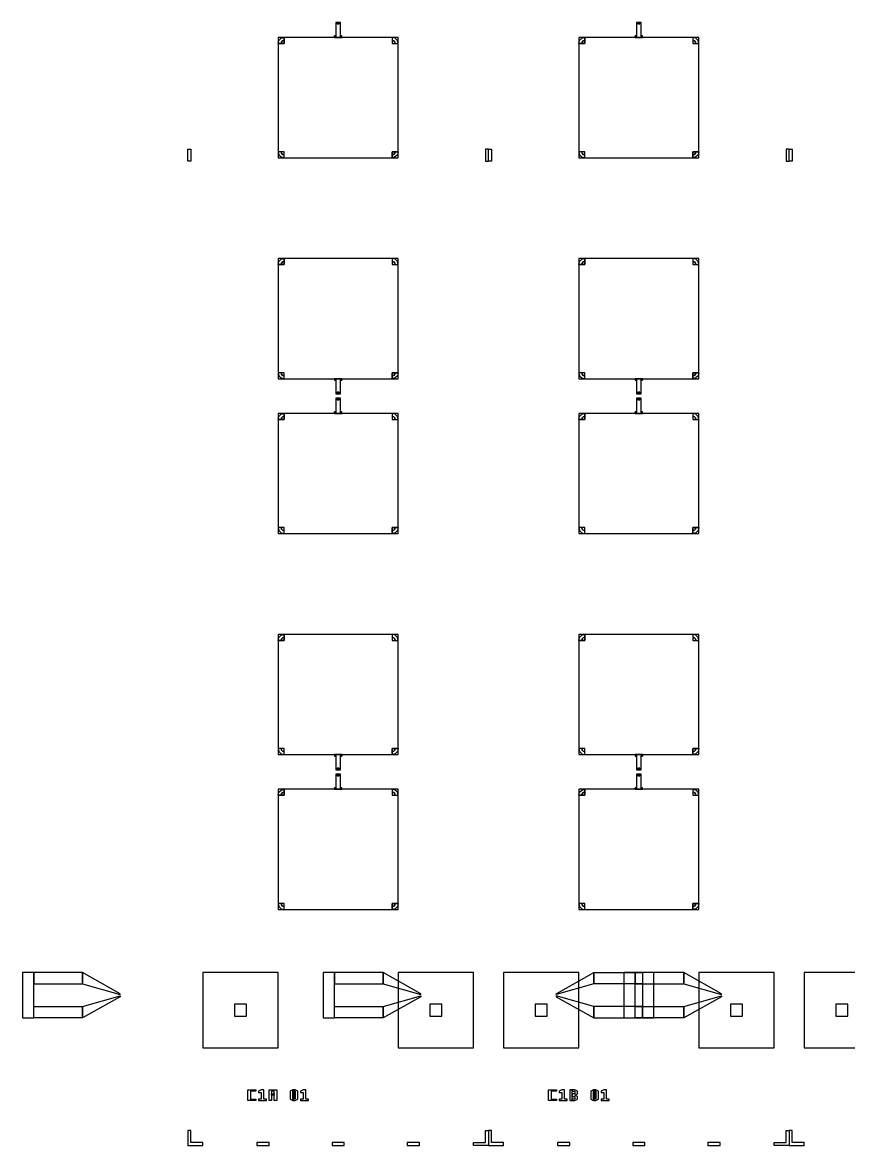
# Model space of a CAD drawing. Extents: x -19750 to 3750, y -13175 to 15275.
# Drawn here: x -19100 to -13605, y -13175 to -5705 of the extents above; entities that cross this region are included whole.
import ezdxf

# ---------------------------------------------------------------- set-up
doc = ezdxf.new("R2010")
doc.units = 0

# ---------------------------------------------------------------- blocks, each defined once
blk = doc.blocks.new('C1A')
for points in [[(785, 7270), (785, 7170), (815, 7170), (815, 7270), (785, 7270)], [(792.5, 7265), (792.5, 7260), (807.5, 7260), (807.5, 7265), (792.5, 7265)], [(797.5, 7270), (797.5, 7265), (802.5, 7265), (802.5, 7270), (797.5, 7270)], [(785, 7170), (785, 7180), (775, 7180), (775, 7170), (785, 7170)], [(785, 7180), (783.7, 7175), (780, 7171.3), (775, 7170), (775, 7175), (777.5, 7175.7), (779.3, 7177.5), (780, 7180), (785, 7180)], [(780, 7180), (779.3, 7177.5), (777.5, 7175.7), (775, 7175), (775, 7180), (775, 7180), (775, 7180), (775, 7180), (780, 7180)], [(825, 7170), (825, 7180), (815, 7180), (815, 7170), (825, 7170)], [(815, 7180), (816.3, 7175), (820, 7171.3), (825, 7170), (825, 7175), (822.5, 7175.7), (820.7, 7177.5), (820, 7180), (815, 7180)], [(820, 7180), (820.7, 7177.5), (822.5, 7175.7), (825, 7175), (825, 7180), (825, 7180), (825, 7180), (825, 7180), (820, 7180)], [(400, 7170), (400, 6370), (1200, 6370), (1200, 7170), (400, 7170)], [(400, 7170), (400, 7130), (440, 7130), (440, 7170), (400, 7170)], [(400, 7130), (405.4, 7150), (420, 7164.6), (440, 7170), (440, 7150), (430, 7147.3), (422.7, 7140), (420, 7130), (400, 7130)], [(420, 7130), (422.7, 7140), (430, 7147.3), (440, 7150), (440, 7130), (440, 7130), (440, 7130), (440, 7130), (420, 7130)], [(1160, 7170), (1160, 7130), (1200, 7130), (1200, 7170), (1160, 7170)], [(1200, 7130), (1194.6, 7150), (1180, 7164.6), (1160, 7170), (1160, 7150), (1170, 7147.3), (1177.3, 7140), (1180, 7130), (1200, 7130)], [(1180, 7130), (1177.3, 7140), (1170, 7147.3), (1160, 7150), (1160, 7130), (1160, 7130), (1160, 7130), (1160, 7130), (1180, 7130)], [(-200, 6347.5), (-200, 6427.5), (-180, 6427.5), (-180, 6347.5), (-200, 6347.5)], [(1800, 6347.5), (1800, 6427.5), (1780, 6427.5), (1780, 6347.5), (1800, 6347.5)], [(440, 6370), (440, 6410), (400, 6410), (400, 6370), (440, 6370)], [(400, 6410), (405.4, 6390), (420, 6375.4), (440, 6370), (440, 6390), (430, 6392.7), (422.7, 6400), (420, 6410), (400, 6410)], [(420, 6410), (422.7, 6400), (430, 6392.7), (440, 6390), (440, 6410), (440, 6410), (440, 6410), (440, 6410), (420, 6410)], [(1200, 6370), (1200, 6410), (1160, 6410), (1160, 6370), (1200, 6370)], [(1200, 6410), (1194.6, 6390), (1180, 6375.4), (1160, 6370), (1160, 6390), (1170, 6392.7), (1177.3, 6400), (1180, 6410), (1200, 6410)], [(1180, 6410), (1177.3, 6400), (1170, 6392.7), (1160, 6390), (1160, 6410), (1160, 6410), (1160, 6410), (1160, 6410), (1180, 6410)], [(400, 5700), (400, 4900), (1200, 4900), (1200, 5700), (400, 5700)], [(400, 5700), (400, 5660), (440, 5660), (440, 5700), (400, 5700)], [(400, 5660), (405.4, 5680), (420, 5694.6), (440, 5700), (440, 5680), (430, 5677.3), (422.7, 5670), (420, 5660), (400, 5660)], [(420, 5660), (422.7, 5670), (430, 5677.3), (440, 5680), (440, 5660), (440, 5660), (440, 5660), (440, 5660), (420, 5660)], [(1160, 5700), (1160, 5660), (1200, 5660), (1200, 5700), (1160, 5700)], [(1200, 5660), (1194.6, 5680), (1180, 5694.6), (1160, 5700), (1160, 5680), (1170, 5677.3), (1177.3, 5670), (1180, 5660), (1200, 5660)], [(1180, 5660), (1177.3, 5670), (1170, 5677.3), (1160, 5680), (1160, 5660), (1160, 5660), (1160, 5660), (1160, 5660), (1180, 5660)], [(440, 4900), (440, 4940), (400, 4940), (400, 4900), (440, 4900)], [(400, 4940), (405.4, 4920), (420, 4905.4), (440, 4900), (440, 4920), (430, 4922.7), (422.7, 4930), (420, 4940), (400, 4940)], [(420, 4940), (422.7, 4930), (430, 4922.7), (440, 4920), (440, 4940), (440, 4940), (440, 4940), (440, 4940), (420, 4940)], [(1200, 4900), (1200, 4940), (1160, 4940), (1160, 4900), (1200, 4900)], [(1200, 4940), (1194.6, 4920), (1180, 4905.4), (1160, 4900), (1160, 4920), (1170, 4922.7), (1177.3, 4930), (1180, 4940), (1200, 4940)], [(1180, 4940), (1177.3, 4930), (1170, 4922.7), (1160, 4920), (1160, 4940), (1160, 4940), (1160, 4940), (1160, 4940), (1180, 4940)], [(775, 4900), (775, 4890), (785, 4890), (785, 4900), (775, 4900)], [(785, 4890), (783.7, 4895), (780, 4898.7), (775, 4900), (775, 4895), (777.5, 4894.3), (779.3, 4892.5), (780, 4890), (785, 4890)], [(780, 4890), (779.3, 4892.5), (777.5, 4894.3), (775, 4895), (775, 4890), (775, 4890), (775, 4890), (775, 4890), (780, 4890)], [(785, 4900), (785, 4800), (815, 4800), (815, 4900), (785, 4900)], [(815, 4900), (815, 4890), (825, 4890), (825, 4900), (815, 4900)], [(815, 4890), (816.3, 4895), (820, 4898.7), (825, 4900), (825, 4895), (822.5, 4894.3), (820.7, 4892.5), (820, 4890), (815, 4890)], [(820, 4890), (820.7, 4892.5), (822.5, 4894.3), (825, 4895), (825, 4890), (825, 4890), (825, 4890), (825, 4890), (820, 4890)], [(807.5, 4805), (807.5, 4810), (792.5, 4810), (792.5, 4805), (807.5, 4805)], [(802.5, 4800), (802.5, 4805), (797.5, 4805), (797.5, 4800), (802.5, 4800)], [(785, 4770), (785, 4670), (815, 4670), (815, 4770), (785, 4770)], [(792.5, 4765), (792.5, 4760), (807.5, 4760), (807.5, 4765), (792.5, 4765)], [(797.5, 4770), (797.5, 4765), (802.5, 4765), (802.5, 4770), (797.5, 4770)], [(400, 4670), (400, 3870), (1200, 3870), (1200, 4670), (400, 4670)], [(400, 4670), (400, 4630), (440, 4630), (440, 4670), (400, 4670)], [(400, 4630), (405.4, 4650), (420, 4664.6), (440, 4670), (440, 4650), (430, 4647.3), (422.7, 4640), (420, 4630), (400, 4630)], [(420, 4630), (422.7, 4640), (430, 4647.3), (440, 4650), (440, 4630), (440, 4630), (440, 4630), (440, 4630), (420, 4630)], [(785, 4670), (785, 4680), (775, 4680), (775, 4670), (785, 4670)], [(785, 4680), (783.7, 4675), (780, 4671.3), (775, 4670), (775, 4675), (777.5, 4675.7), (779.3, 4677.5), (780, 4680), (785, 4680)], [(780, 4680), (779.3, 4677.5), (777.5, 4675.7), (775, 4675), (775, 4680), (775, 4680), (775, 4680), (775, 4680), (780, 4680)], [(825, 4670), (825, 4680), (815, 4680), (815, 4670), (825, 4670)], [(815, 4680), (816.3, 4675), (820, 4671.3), (825, 4670), (825, 4675), (822.5, 4675.7), (820.7, 4677.5), (820, 4680), (815, 4680)], [(820, 4680), (820.7, 4677.5), (822.5, 4675.7), (825, 4675), (825, 4680), (825, 4680), (825, 4680), (825, 4680), (820, 4680)], [(1160, 4670), (1160, 4630), (1200, 4630), (1200, 4670), (1160, 4670)], [(1200, 4630), (1194.6, 4650), (1180, 4664.6), (1160, 4670), (1160, 4650), (1170, 4647.3), (1177.3, 4640), (1180, 4630), (1200, 4630)], [(1180, 4630), (1177.3, 4640), (1170, 4647.3), (1160, 4650), (1160, 4630), (1160, 4630), (1160, 4630), (1160, 4630), (1180, 4630)], [(440, 3870), (440, 3910), (400, 3910), (400, 3870), (440, 3870)], [(400, 3910), (405.4, 3890), (420, 3875.4), (440, 3870), (440, 3890), (430, 3892.7), (422.7, 3900), (420, 3910), (400, 3910)], [(420, 3910), (422.7, 3900), (430, 3892.7), (440, 3890), (440, 3910), (440, 3910), (440, 3910), (440, 3910), (420, 3910)], [(1200, 3870), (1200, 3910), (1160, 3910), (1160, 3870), (1200, 3870)], [(1200, 3910), (1194.6, 3890), (1180, 3875.4), (1160, 3870), (1160, 3890), (1170, 3892.7), (1177.3, 3900), (1180, 3910), (1200, 3910)], [(1180, 3910), (1177.3, 3900), (1170, 3892.7), (1160, 3890), (1160, 3910), (1160, 3910), (1160, 3910), (1160, 3910), (1180, 3910)], [(400, 3200), (400, 2400), (1200, 2400), (1200, 3200), (400, 3200)], [(400, 3200), (400, 3160), (440, 3160), (440, 3200), (400, 3200)], [(400, 3160), (405.4, 3180), (420, 3194.6), (440, 3200), (440, 3180), (430, 3177.3), (422.7, 3170), (420, 3160), (400, 3160)], [(420, 3160), (422.7, 3170), (430, 3177.3), (440, 3180), (440, 3160), (440, 3160), (440, 3160), (440, 3160), (420, 3160)], [(1160, 3200), (1160, 3160), (1200, 3160), (1200, 3200), (1160, 3200)], [(1200, 3160), (1194.6, 3180), (1180, 3194.6), (1160, 3200), (1160, 3180), (1170, 3177.3), (1177.3, 3170), (1180, 3160), (1200, 3160)], [(1180, 3160), (1177.3, 3170), (1170, 3177.3), (1160, 3180), (1160, 3160), (1160, 3160), (1160, 3160), (1160, 3160), (1180, 3160)], [(440, 2400), (440, 2440), (400, 2440), (400, 2400), (440, 2400)], [(400, 2440), (405.4, 2420), (420, 2405.4), (440, 2400), (440, 2420), (430, 2422.7), (422.7, 2430), (420, 2440), (400, 2440)], [(420, 2440), (422.7, 2430), (430, 2422.7), (440, 2420), (440, 2440), (440, 2440), (440, 2440), (440, 2440), (420, 2440)], [(775, 2400), (775, 2390), (785, 2390), (785, 2400), (775, 2400)], [(785, 2390), (783.7, 2395), (780, 2398.7), (775, 2400), (775, 2395), (777.5, 2394.3), (779.3, 2392.5), (780, 2390), (785, 2390)], [(780, 2390), (779.3, 2392.5), (777.5, 2394.3), (775, 2395), (775, 2390), (775, 2390), (775, 2390), (775, 2390), (780, 2390)], [(785, 2400), (785, 2300), (815, 2300), (815, 2400), (785, 2400)], [(815, 2400), (815, 2390), (825, 2390), (825, 2400), (815, 2400)], [(815, 2390), (816.3, 2395), (820, 2398.7), (825, 2400), (825, 2395), (822.5, 2394.3), (820.7, 2392.5), (820, 2390), (815, 2390)], [(820, 2390), (820.7, 2392.5), (822.5, 2394.3), (825, 2395), (825, 2390), (825, 2390), (825, 2390), (825, 2390), (820, 2390)], [(1200, 2400), (1200, 2440), (1160, 2440), (1160, 2400), (1200, 2400)], [(1200, 2440), (1194.6, 2420), (1180, 2405.4), (1160, 2400), (1160, 2420), (1170, 2422.7), (1177.3, 2430), (1180, 2440), (1200, 2440)], [(1180, 2440), (1177.3, 2430), (1170, 2422.7), (1160, 2420), (1160, 2440), (1160, 2440), (1160, 2440), (1160, 2440), (1180, 2440)], [(785, 2270), (785, 2170), (815, 2170), (815, 2270), (785, 2270)], [(807.5, 2305), (807.5, 2310), (792.5, 2310), (792.5, 2305), (807.5, 2305)], [(792.5, 2265), (792.5, 2260), (807.5, 2260), (807.5, 2265), (792.5, 2265)], [(802.5, 2300), (802.5, 2305), (797.5, 2305), (797.5, 2300), (802.5, 2300)], [(797.5, 2270), (797.5, 2265), (802.5, 2265), (802.5, 2270), (797.5, 2270)], [(400, 2170), (400, 1370), (1200, 1370), (1200, 2170), (400, 2170)], [(400, 2170), (400, 2130), (440, 2130), (440, 2170), (400, 2170)], [(400, 2130), (405.4, 2150), (420, 2164.6), (440, 2170), (440, 2150), (430, 2147.3), (422.7, 2140), (420, 2130), (400, 2130)], [(785, 2170), (785, 2180), (775, 2180), (775, 2170), (785, 2170)], [(785, 2180), (783.7, 2175), (780, 2171.3), (775, 2170), (775, 2175), (777.5, 2175.7), (779.3, 2177.5), (780, 2180), (785, 2180)], [(780, 2180), (779.3, 2177.5), (777.5, 2175.7), (775, 2175), (775, 2180), (775, 2180), (775, 2180), (775, 2180), (780, 2180)], [(825, 2170), (825, 2180), (815, 2180), (815, 2170), (825, 2170)], [(815, 2180), (816.3, 2175), (820, 2171.3), (825, 2170), (825, 2175), (822.5, 2175.7), (820.7, 2177.5), (820, 2180), (815, 2180)], [(820, 2180), (820.7, 2177.5), (822.5, 2175.7), (825, 2175), (825, 2180), (825, 2180), (825, 2180), (825, 2180), (820, 2180)], [(1160, 2170), (1160, 2130), (1200, 2130), (1200, 2170), (1160, 2170)], [(1200, 2130), (1194.6, 2150), (1180, 2164.6), (1160, 2170), (1160, 2150), (1170, 2147.3), (1177.3, 2140), (1180, 2130), (1200, 2130)], [(420, 2130), (422.7, 2140), (430, 2147.3), (440, 2150), (440, 2130), (440, 2130), (440, 2130), (440, 2130), (420, 2130)], [(1180, 2130), (1177.3, 2140), (1170, 2147.3), (1160, 2150), (1160, 2130), (1160, 2130), (1160, 2130), (1160, 2130), (1180, 2130)], [(440, 1370), (440, 1410), (400, 1410), (400, 1370), (440, 1370)], [(400, 1410), (405.4, 1390), (420, 1375.4), (440, 1370), (440, 1390), (430, 1392.7), (422.7, 1400), (420, 1410), (400, 1410)], [(420, 1410), (422.7, 1400), (430, 1392.7), (440, 1390), (440, 1410), (440, 1410), (440, 1410), (440, 1410), (420, 1410)], [(1200, 1370), (1200, 1410), (1160, 1410), (1160, 1370), (1200, 1370)], [(1200, 1410), (1194.6, 1390), (1180, 1375.4), (1160, 1370), (1160, 1390), (1170, 1392.7), (1177.3, 1400), (1180, 1410), (1200, 1410)], [(1180, 1410), (1177.3, 1400), (1170, 1392.7), (1160, 1390), (1160, 1410), (1160, 1410), (1160, 1410), (1160, 1410), (1180, 1410)], [(-1300, 650), (-1225, 650), (-1225, 950), (-1300, 950), (-1300, 650)], [(-1300, 650), (-1225, 650), (-1225, 950), (-1300, 950), (-1300, 650)], [(-1225, 875), (-900, 875), (-900, 950), (-1225, 950), (-1225, 875)], [(-1225, 875), (-900, 875), (-900, 950), (-1225, 950), (-1225, 875)], [(-900, 875), (-650, 805), (-650, 809.8), (-900, 950), (-900, 875)], [(-900, 875), (-650, 805), (-650, 809.8), (-900, 950), (-900, 875)], [(-100, 950), (-100, 450), (400, 450), (400, 950), (-100, 950)], [(1200, 950), (1200, 450), (1700, 450), (1700, 950), (1200, 950)], [(2500, 875), (2250, 805), (2250, 809.8), (2500, 950), (2500, 875)], [(2500, 875), (2250, 805), (2250, 809.8), (2500, 950), (2500, 875)], [(2825, 875), (2500, 875), (2500, 950), (2825, 950), (2825, 875)], [(2825, 875), (2500, 875), (2500, 950), (2825, 950), (2825, 875)], [(2900, 950), (2825, 950), (2825, 650), (2900, 650), (2900, 950)], [(2900, 950), (2825, 950), (2825, 650), (2900, 650), (2900, 950)], [(-900, 725), (-650, 795), (-650, 790.2), (-900, 650), (-900, 725)], [(-900, 725), (-650, 795), (-650, 790.2), (-900, 650), (-900, 725)], [(2500, 725), (2250, 795), (2250, 790.2), (2500, 650), (2500, 725)], [(2500, 725), (2250, 795), (2250, 790.2), (2500, 650), (2500, 725)], [(-1225, 725), (-900, 725), (-900, 650), (-1225, 650), (-1225, 725)], [(-1225, 725), (-900, 725), (-900, 650), (-1225, 650), (-1225, 725)], [(110, 740), (110, 660), (190, 660), (190, 740), (110, 740)], [(1410, 740), (1410, 660), (1490, 660), (1490, 740), (1410, 740)], [(2825, 725), (2500, 725), (2500, 650), (2825, 650), (2825, 725)], [(2825, 725), (2500, 725), (2500, 650), (2825, 650), (2825, 725)], [(200, 100), (200, 170), (252.5, 170), (252.5, 161.2), (217.5, 161.2), (217.5, 108.8), (252.5, 108.8), (252.5, 100), (200, 100), (200, 100)], [(270, 100), (322.5, 100), (322.5, 108.8), (305, 108.8), (305, 170), (287.5, 170), (270, 161.2), (270, 152.5), (287.5, 152.5), (287.5, 108.8), (270, 108.8), (270, 100), (270, 100)], [(340, 100), (340, 170), (392.5, 170), (392.5, 100), (375, 100), (375, 161.2), (357.5, 161.2), (357.5, 100), (340, 100)], [(357.5, 135), (357.5, 143.8), (375, 143.8), (375, 135), (357.5, 135)], [(-200, -200), (-100, -200), (-100, -180), (-180, -180), (-180, -100), (-200, -100), (-200, -200)], [(1800, -200), (1700, -200), (1700, -180), (1780, -180), (1780, -100), (1800, -100), (1800, -200)], [(260, -200), (340, -200), (340, -180), (260, -180), (260, -200)], [(760, -200), (840, -200), (840, -180), (760, -180), (760, -200)], [(1260, -200), (1340, -200), (1340, -180), (1260, -180), (1260, -200)]]:
    blk.add_lwpolyline(points)
blk = doc.blocks.new('C1B')
for points in [[(785, 7270), (785, 7170), (815, 7170), (815, 7270), (785, 7270)], [(792.5, 7265), (792.5, 7260), (807.5, 7260), (807.5, 7265), (792.5, 7265)], [(797.5, 7270), (797.5, 7265), (802.5, 7265), (802.5, 7270), (797.5, 7270)], [(785, 7170), (785, 7180), (775, 7180), (775, 7170), (785, 7170)], [(785, 7180), (783.7, 7175), (780, 7171.3), (775, 7170), (775, 7175), (777.5, 7175.7), (779.3, 7177.5), (780, 7180), (785, 7180)], [(780, 7180), (779.3, 7177.5), (777.5, 7175.7), (775, 7175), (775, 7180), (775, 7180), (775, 7180), (775, 7180), (780, 7180)], [(825, 7170), (825, 7180), (815, 7180), (815, 7170), (825, 7170)], [(815, 7180), (816.3, 7175), (820, 7171.3), (825, 7170), (825, 7175), (822.5, 7175.7), (820.7, 7177.5), (820, 7180), (815, 7180)], [(820, 7180), (820.7, 7177.5), (822.5, 7175.7), (825, 7175), (825, 7180), (825, 7180), (825, 7180), (825, 7180), (820, 7180)], [(400, 7170), (400, 6370), (1200, 6370), (1200, 7170), (400, 7170)], [(400, 7170), (400, 7130), (440, 7130), (440, 7170), (400, 7170)], [(400, 7130), (405.4, 7150), (420, 7164.6), (440, 7170), (440, 7150), (430, 7147.3), (422.7, 7140), (420, 7130), (400, 7130)], [(420, 7130), (422.7, 7140), (430, 7147.3), (440, 7150), (440, 7130), (440, 7130), (440, 7130), (440, 7130), (420, 7130)], [(1160, 7170), (1160, 7130), (1200, 7130), (1200, 7170), (1160, 7170)], [(1200, 7130), (1194.6, 7150), (1180, 7164.6), (1160, 7170), (1160, 7150), (1170, 7147.3), (1177.3, 7140), (1180, 7130), (1200, 7130)], [(1180, 7130), (1177.3, 7140), (1170, 7147.3), (1160, 7150), (1160, 7130), (1160, 7130), (1160, 7130), (1160, 7130), (1180, 7130)], [(-200, 6347.5), (-200, 6427.5), (-180, 6427.5), (-180, 6347.5), (-200, 6347.5)], [(1800, 6347.5), (1800, 6427.5), (1780, 6427.5), (1780, 6347.5), (1800, 6347.5)], [(440, 6370), (440, 6410), (400, 6410), (400, 6370), (440, 6370)], [(400, 6410), (405.4, 6390), (420, 6375.4), (440, 6370), (440, 6390), (430, 6392.7), (422.7, 6400), (420, 6410), (400, 6410)], [(420, 6410), (422.7, 6400), (430, 6392.7), (440, 6390), (440, 6410), (440, 6410), (440, 6410), (440, 6410), (420, 6410)], [(1200, 6370), (1200, 6410), (1160, 6410), (1160, 6370), (1200, 6370)], [(1200, 6410), (1194.6, 6390), (1180, 6375.4), (1160, 6370), (1160, 6390), (1170, 6392.7), (1177.3, 6400), (1180, 6410), (1200, 6410)], [(1180, 6410), (1177.3, 6400), (1170, 6392.7), (1160, 6390), (1160, 6410), (1160, 6410), (1160, 6410), (1160, 6410), (1180, 6410)], [(400, 5700), (400, 4900), (1200, 4900), (1200, 5700), (400, 5700)], [(400, 5700), (400, 5660), (440, 5660), (440, 5700), (400, 5700)], [(400, 5660), (405.4, 5680), (420, 5694.6), (440, 5700), (440, 5680), (430, 5677.3), (422.7, 5670), (420, 5660), (400, 5660)], [(420, 5660), (422.7, 5670), (430, 5677.3), (440, 5680), (440, 5660), (440, 5660), (440, 5660), (440, 5660), (420, 5660)], [(1160, 5700), (1160, 5660), (1200, 5660), (1200, 5700), (1160, 5700)], [(1200, 5660), (1194.6, 5680), (1180, 5694.6), (1160, 5700), (1160, 5680), (1170, 5677.3), (1177.3, 5670), (1180, 5660), (1200, 5660)], [(1180, 5660), (1177.3, 5670), (1170, 5677.3), (1160, 5680), (1160, 5660), (1160, 5660), (1160, 5660), (1160, 5660), (1180, 5660)], [(440, 4900), (440, 4940), (400, 4940), (400, 4900), (440, 4900)], [(400, 4940), (405.4, 4920), (420, 4905.4), (440, 4900), (440, 4920), (430, 4922.7), (422.7, 4930), (420, 4940), (400, 4940)], [(420, 4940), (422.7, 4930), (430, 4922.7), (440, 4920), (440, 4940), (440, 4940), (440, 4940), (440, 4940), (420, 4940)], [(1200, 4900), (1200, 4940), (1160, 4940), (1160, 4900), (1200, 4900)], [(1200, 4940), (1194.6, 4920), (1180, 4905.4), (1160, 4900), (1160, 4920), (1170, 4922.7), (1177.3, 4930), (1180, 4940), (1200, 4940)], [(1180, 4940), (1177.3, 4930), (1170, 4922.7), (1160, 4920), (1160, 4940), (1160, 4940), (1160, 4940), (1160, 4940), (1180, 4940)], [(775, 4900), (775, 4890), (785, 4890), (785, 4900), (775, 4900)], [(785, 4890), (783.7, 4895), (780, 4898.7), (775, 4900), (775, 4895), (777.5, 4894.3), (779.3, 4892.5), (780, 4890), (785, 4890)], [(780, 4890), (779.3, 4892.5), (777.5, 4894.3), (775, 4895), (775, 4890), (775, 4890), (775, 4890), (775, 4890), (780, 4890)], [(785, 4900), (785, 4800), (815, 4800), (815, 4900), (785, 4900)], [(815, 4900), (815, 4890), (825, 4890), (825, 4900), (815, 4900)], [(815, 4890), (816.3, 4895), (820, 4898.7), (825, 4900), (825, 4895), (822.5, 4894.3), (820.7, 4892.5), (820, 4890), (815, 4890)], [(820, 4890), (820.7, 4892.5), (822.5, 4894.3), (825, 4895), (825, 4890), (825, 4890), (825, 4890), (825, 4890), (820, 4890)], [(807.5, 4805), (807.5, 4810), (792.5, 4810), (792.5, 4805), (807.5, 4805)], [(802.5, 4800), (802.5, 4805), (797.5, 4805), (797.5, 4800), (802.5, 4800)], [(785, 4770), (785, 4670), (815, 4670), (815, 4770), (785, 4770)], [(792.5, 4765), (792.5, 4760), (807.5, 4760), (807.5, 4765), (792.5, 4765)], [(797.5, 4770), (797.5, 4765), (802.5, 4765), (802.5, 4770), (797.5, 4770)], [(400, 4670), (400, 3870), (1200, 3870), (1200, 4670), (400, 4670)], [(400, 4670), (400, 4630), (440, 4630), (440, 4670), (400, 4670)], [(400, 4630), (405.4, 4650), (420, 4664.6), (440, 4670), (440, 4650), (430, 4647.3), (422.7, 4640), (420, 4630), (400, 4630)], [(420, 4630), (422.7, 4640), (430, 4647.3), (440, 4650), (440, 4630), (440, 4630), (440, 4630), (440, 4630), (420, 4630)], [(785, 4670), (785, 4680), (775, 4680), (775, 4670), (785, 4670)], [(785, 4680), (783.7, 4675), (780, 4671.3), (775, 4670), (775, 4675), (777.5, 4675.7), (779.3, 4677.5), (780, 4680), (785, 4680)], [(780, 4680), (779.3, 4677.5), (777.5, 4675.7), (775, 4675), (775, 4680), (775, 4680), (775, 4680), (775, 4680), (780, 4680)], [(825, 4670), (825, 4680), (815, 4680), (815, 4670), (825, 4670)], [(815, 4680), (816.3, 4675), (820, 4671.3), (825, 4670), (825, 4675), (822.5, 4675.7), (820.7, 4677.5), (820, 4680), (815, 4680)], [(820, 4680), (820.7, 4677.5), (822.5, 4675.7), (825, 4675), (825, 4680), (825, 4680), (825, 4680), (825, 4680), (820, 4680)], [(1160, 4670), (1160, 4630), (1200, 4630), (1200, 4670), (1160, 4670)], [(1200, 4630), (1194.6, 4650), (1180, 4664.6), (1160, 4670), (1160, 4650), (1170, 4647.3), (1177.3, 4640), (1180, 4630), (1200, 4630)], [(1180, 4630), (1177.3, 4640), (1170, 4647.3), (1160, 4650), (1160, 4630), (1160, 4630), (1160, 4630), (1160, 4630), (1180, 4630)], [(440, 3870), (440, 3910), (400, 3910), (400, 3870), (440, 3870)], [(400, 3910), (405.4, 3890), (420, 3875.4), (440, 3870), (440, 3890), (430, 3892.7), (422.7, 3900), (420, 3910), (400, 3910)], [(420, 3910), (422.7, 3900), (430, 3892.7), (440, 3890), (440, 3910), (440, 3910), (440, 3910), (440, 3910), (420, 3910)], [(1200, 3870), (1200, 3910), (1160, 3910), (1160, 3870), (1200, 3870)], [(1200, 3910), (1194.6, 3890), (1180, 3875.4), (1160, 3870), (1160, 3890), (1170, 3892.7), (1177.3, 3900), (1180, 3910), (1200, 3910)], [(1180, 3910), (1177.3, 3900), (1170, 3892.7), (1160, 3890), (1160, 3910), (1160, 3910), (1160, 3910), (1160, 3910), (1180, 3910)], [(400, 3200), (400, 2400), (1200, 2400), (1200, 3200), (400, 3200)], [(400, 3200), (400, 3160), (440, 3160), (440, 3200), (400, 3200)], [(400, 3160), (405.4, 3180), (420, 3194.6), (440, 3200), (440, 3180), (430, 3177.3), (422.7, 3170), (420, 3160), (400, 3160)], [(420, 3160), (422.7, 3170), (430, 3177.3), (440, 3180), (440, 3160), (440, 3160), (440, 3160), (440, 3160), (420, 3160)], [(1160, 3200), (1160, 3160), (1200, 3160), (1200, 3200), (1160, 3200)], [(1200, 3160), (1194.6, 3180), (1180, 3194.6), (1160, 3200), (1160, 3180), (1170, 3177.3), (1177.3, 3170), (1180, 3160), (1200, 3160)], [(1180, 3160), (1177.3, 3170), (1170, 3177.3), (1160, 3180), (1160, 3160), (1160, 3160), (1160, 3160), (1160, 3160), (1180, 3160)], [(440, 2400), (440, 2440), (400, 2440), (400, 2400), (440, 2400)], [(400, 2440), (405.4, 2420), (420, 2405.4), (440, 2400), (440, 2420), (430, 2422.7), (422.7, 2430), (420, 2440), (400, 2440)], [(420, 2440), (422.7, 2430), (430, 2422.7), (440, 2420), (440, 2440), (440, 2440), (440, 2440), (440, 2440), (420, 2440)], [(775, 2400), (775, 2390), (785, 2390), (785, 2400), (775, 2400)], [(785, 2390), (783.7, 2395), (780, 2398.7), (775, 2400), (775, 2395), (777.5, 2394.3), (779.3, 2392.5), (780, 2390), (785, 2390)], [(780, 2390), (779.3, 2392.5), (777.5, 2394.3), (775, 2395), (775, 2390), (775, 2390), (775, 2390), (775, 2390), (780, 2390)], [(785, 2400), (785, 2300), (815, 2300), (815, 2400), (785, 2400)], [(815, 2400), (815, 2390), (825, 2390), (825, 2400), (815, 2400)], [(815, 2390), (816.3, 2395), (820, 2398.7), (825, 2400), (825, 2395), (822.5, 2394.3), (820.7, 2392.5), (820, 2390), (815, 2390)], [(820, 2390), (820.7, 2392.5), (822.5, 2394.3), (825, 2395), (825, 2390), (825, 2390), (825, 2390), (825, 2390), (820, 2390)], [(1200, 2400), (1200, 2440), (1160, 2440), (1160, 2400), (1200, 2400)], [(1200, 2440), (1194.6, 2420), (1180, 2405.4), (1160, 2400), (1160, 2420), (1170, 2422.7), (1177.3, 2430), (1180, 2440), (1200, 2440)], [(1180, 2440), (1177.3, 2430), (1170, 2422.7), (1160, 2420), (1160, 2440), (1160, 2440), (1160, 2440), (1160, 2440), (1180, 2440)], [(785, 2270), (785, 2170), (815, 2170), (815, 2270), (785, 2270)], [(807.5, 2305), (807.5, 2310), (792.5, 2310), (792.5, 2305), (807.5, 2305)], [(792.5, 2265), (792.5, 2260), (807.5, 2260), (807.5, 2265), (792.5, 2265)], [(802.5, 2300), (802.5, 2305), (797.5, 2305), (797.5, 2300), (802.5, 2300)], [(797.5, 2270), (797.5, 2265), (802.5, 2265), (802.5, 2270), (797.5, 2270)], [(400, 2170), (400, 1370), (1200, 1370), (1200, 2170), (400, 2170)], [(400, 2170), (400, 2130), (440, 2130), (440, 2170), (400, 2170)], [(400, 2130), (405.4, 2150), (420, 2164.6), (440, 2170), (440, 2150), (430, 2147.3), (422.7, 2140), (420, 2130), (400, 2130)], [(785, 2170), (785, 2180), (775, 2180), (775, 2170), (785, 2170)], [(785, 2180), (783.7, 2175), (780, 2171.3), (775, 2170), (775, 2175), (777.5, 2175.7), (779.3, 2177.5), (780, 2180), (785, 2180)], [(780, 2180), (779.3, 2177.5), (777.5, 2175.7), (775, 2175), (775, 2180), (775, 2180), (775, 2180), (775, 2180), (780, 2180)], [(825, 2170), (825, 2180), (815, 2180), (815, 2170), (825, 2170)], [(815, 2180), (816.3, 2175), (820, 2171.3), (825, 2170), (825, 2175), (822.5, 2175.7), (820.7, 2177.5), (820, 2180), (815, 2180)], [(820, 2180), (820.7, 2177.5), (822.5, 2175.7), (825, 2175), (825, 2180), (825, 2180), (825, 2180), (825, 2180), (820, 2180)], [(1160, 2170), (1160, 2130), (1200, 2130), (1200, 2170), (1160, 2170)], [(1200, 2130), (1194.6, 2150), (1180, 2164.6), (1160, 2170), (1160, 2150), (1170, 2147.3), (1177.3, 2140), (1180, 2130), (1200, 2130)], [(420, 2130), (422.7, 2140), (430, 2147.3), (440, 2150), (440, 2130), (440, 2130), (440, 2130), (440, 2130), (420, 2130)], [(1180, 2130), (1177.3, 2140), (1170, 2147.3), (1160, 2150), (1160, 2130), (1160, 2130), (1160, 2130), (1160, 2130), (1180, 2130)], [(440, 1370), (440, 1410), (400, 1410), (400, 1370), (440, 1370)], [(400, 1410), (405.4, 1390), (420, 1375.4), (440, 1370), (440, 1390), (430, 1392.7), (422.7, 1400), (420, 1410), (400, 1410)], [(420, 1410), (422.7, 1400), (430, 1392.7), (440, 1390), (440, 1410), (440, 1410), (440, 1410), (440, 1410), (420, 1410)], [(1200, 1370), (1200, 1410), (1160, 1410), (1160, 1370), (1200, 1370)], [(1200, 1410), (1194.6, 1390), (1180, 1375.4), (1160, 1370), (1160, 1390), (1170, 1392.7), (1177.3, 1400), (1180, 1410), (1200, 1410)], [(1180, 1410), (1177.3, 1400), (1170, 1392.7), (1160, 1390), (1160, 1410), (1160, 1410), (1160, 1410), (1160, 1410), (1180, 1410)], [(-1300, 650), (-1225, 650), (-1225, 950), (-1300, 950), (-1300, 650)], [(-1300, 650), (-1225, 650), (-1225, 950), (-1300, 950), (-1300, 650)], [(-1225, 875), (-900, 875), (-900, 950), (-1225, 950), (-1225, 875)], [(-1225, 875), (-900, 875), (-900, 950), (-1225, 950), (-1225, 875)], [(-900, 875), (-650, 805), (-650, 809.8), (-900, 950), (-900, 875)], [(-900, 875), (-650, 805), (-650, 809.8), (-900, 950), (-900, 875)], [(-100, 950), (-100, 450), (400, 450), (400, 950), (-100, 950)], [(1200, 950), (1200, 450), (1700, 450), (1700, 950), (1200, 950)], [(-900, 725), (-650, 795), (-650, 790.2), (-900, 650), (-900, 725)], [(-900, 725), (-650, 795), (-650, 790.2), (-900, 650), (-900, 725)], [(-1225, 725), (-900, 725), (-900, 650), (-1225, 650), (-1225, 725)], [(-1225, 725), (-900, 725), (-900, 650), (-1225, 650), (-1225, 725)], [(110, 740), (110, 660), (190, 660), (190, 740), (110, 740)], [(1410, 740), (1410, 660), (1490, 660), (1490, 740), (1410, 740)], [(200, 100), (200, 170), (252.5, 170), (252.5, 161.2), (217.5, 161.2), (217.5, 108.8), (252.5, 108.8), (252.5, 100), (200, 100), (200, 100)], [(270, 100), (322.5, 100), (322.5, 108.8), (305, 108.8), (305, 170), (287.5, 170), (270, 161.2), (270, 152.5), (287.5, 152.5), (287.5, 108.8), (270, 108.8), (270, 100), (270, 100)], [(340, 100), (357.5, 100), (357.5, 170), (340, 170), (340, 100)], [(357.5, 100), (375, 100), (392.5, 108.8), (392.5, 126.2), (375, 135), (392.5, 143.8), (392.5, 161.2), (375, 170), (357.5, 170), (357.5, 161.2), (375, 161.2), (375, 143.8), (357.5, 143.8), (357.5, 126.2), (375, 126.2), (375, 108.8), (357.5, 108.8), (357.5, 100)], [(-200, -200), (-100, -200), (-100, -180), (-180, -180), (-180, -100), (-200, -100), (-200, -200)], [(1800, -200), (1700, -200), (1700, -180), (1780, -180), (1780, -100), (1800, -100), (1800, -200)], [(260, -200), (340, -200), (340, -180), (260, -180), (260, -200)], [(760, -200), (840, -200), (840, -180), (760, -180), (760, -200)], [(1260, -200), (1340, -200), (1340, -180), (1260, -180), (1260, -200)]]:
    blk.add_lwpolyline(points)
blk = doc.blocks.new('C1C')
for points in [[(-200, 6347.5), (-200, 6427.5), (-180, 6427.5), (-180, 6347.5), (-200, 6347.5)], [(-1300, 650), (-1225, 650), (-1225, 950), (-1300, 950), (-1300, 650)], [(-1300, 650), (-1225, 650), (-1225, 950), (-1300, 950), (-1300, 650)], [(-1225, 875), (-900, 875), (-900, 950), (-1225, 950), (-1225, 875)], [(-1225, 875), (-900, 875), (-900, 950), (-1225, 950), (-1225, 875)], [(-900, 875), (-650, 805), (-650, 809.8), (-900, 950), (-900, 875)], [(-900, 875), (-650, 805), (-650, 809.8), (-900, 950), (-900, 875)], [(-100, 950), (-100, 450), (400, 450), (400, 950), (-100, 950)], [(-900, 725), (-650, 795), (-650, 790.2), (-900, 650), (-900, 725)], [(-900, 725), (-650, 795), (-650, 790.2), (-900, 650), (-900, 725)], [(-1225, 725), (-900, 725), (-900, 650), (-1225, 650), (-1225, 725)], [(-1225, 725), (-900, 725), (-900, 650), (-1225, 650), (-1225, 725)], [(110, 740), (110, 660), (190, 660), (190, 740), (110, 740)], [(-200, -200), (-100, -200), (-100, -180), (-180, -180), (-180, -100), (-200, -100), (-200, -200)]]:
    blk.add_lwpolyline(points)

msp = doc.modelspace()

# ---------------------------------------------------------------- linework, layer by layer
for points in [[(-17600, -12875), (-17600, -12805), (-17547.5, -12805), (-17547.5, -12813.75), (-17582.5, -12813.75), (-17582.5, -12866.25), (-17547.5, -12866.25), (-17547.5, -12875), (-17600, -12875), (-17600, -12875)], [(-17530, -12875), (-17477.5, -12875), (-17477.5, -12866.25), (-17495, -12866.25), (-17495, -12805), (-17512.5, -12805), (-17530, -12813.75), (-17530, -12822.5), (-17512.5, -12822.5), (-17512.5, -12866.25), (-17530, -12866.25), (-17530, -12875), (-17530, -12875)], [(-17460, -12875), (-17460, -12805), (-17407.5, -12805), (-17407.5, -12875), (-17425, -12875), (-17425, -12813.75), (-17442.5, -12813.75), (-17442.5, -12875), (-17460, -12875)], [(-17442.5, -12840), (-17442.5, -12831.25), (-17425, -12831.25), (-17425, -12840), (-17442.5, -12840)], [(-17320, -12866.25), (-17302.5, -12875), (-17302.5, -12805), (-17320, -12813.75), (-17320, -12866.25)], [(-17302.5, -12875), (-17285, -12875), (-17267.5, -12866.25), (-17267.5, -12813.75), (-17285, -12805), (-17302.5, -12805), (-17302.5, -12813.75), (-17285, -12813.75), (-17285, -12866.25), (-17302.5, -12866.25), (-17302.5, -12875)], [(-17302.5, -12866.25), (-17293.75, -12866.25), (-17285, -12818.12), (-17285, -12813.75), (-17293.75, -12813.75), (-17302.5, -12861.88), (-17302.5, -12866.25)], [(-17250, -12875), (-17197.5, -12875), (-17197.5, -12866.25), (-17215, -12866.25), (-17215, -12805), (-17232.5, -12805), (-17250, -12813.75), (-17250, -12822.5), (-17232.5, -12822.5), (-17232.5, -12866.25), (-17250, -12866.25), (-17250, -12875), (-17250, -12875)], [(-15600, -12875), (-15600, -12805), (-15547.5, -12805), (-15547.5, -12813.75), (-15582.5, -12813.75), (-15582.5, -12866.25), (-15547.5, -12866.25), (-15547.5, -12875), (-15600, -12875), (-15600, -12875)], [(-15530, -12875), (-15477.5, -12875), (-15477.5, -12866.25), (-15495, -12866.25), (-15495, -12805), (-15512.5, -12805), (-15530, -12813.75), (-15530, -12822.5), (-15512.5, -12822.5), (-15512.5, -12866.25), (-15530, -12866.25), (-15530, -12875), (-15530, -12875)], [(-15460, -12875), (-15442.5, -12875), (-15442.5, -12805), (-15460, -12805), (-15460, -12875)], [(-15442.5, -12875), (-15425, -12875), (-15407.5, -12866.25), (-15407.5, -12848.75), (-15425, -12840), (-15407.5, -12831.25), (-15407.5, -12813.75), (-15425, -12805), (-15442.5, -12805), (-15442.5, -12813.75), (-15425, -12813.75), (-15425, -12831.25), (-15442.5, -12831.25), (-15442.5, -12848.75), (-15425, -12848.75), (-15425, -12866.25), (-15442.5, -12866.25), (-15442.5, -12875)], [(-15320, -12866.25), (-15302.5, -12875), (-15302.5, -12805), (-15320, -12813.75), (-15320, -12866.25)], [(-15302.5, -12875), (-15285, -12875), (-15267.5, -12866.25), (-15267.5, -12813.75), (-15285, -12805), (-15302.5, -12805), (-15302.5, -12813.75), (-15285, -12813.75), (-15285, -12866.25), (-15302.5, -12866.25), (-15302.5, -12875)], [(-15302.5, -12866.25), (-15293.75, -12866.25), (-15285, -12818.12), (-15285, -12813.75), (-15293.75, -12813.75), (-15302.5, -12861.88), (-15302.5, -12866.25)], [(-15250, -12875), (-15197.5, -12875), (-15197.5, -12866.25), (-15215, -12866.25), (-15215, -12805), (-15232.5, -12805), (-15250, -12813.75), (-15250, -12822.5), (-15232.5, -12822.5), (-15232.5, -12866.25), (-15250, -12866.25), (-15250, -12875), (-15250, -12875)]]:
    msp.add_lwpolyline(points)

# ---------------------------------------------------------------- block references
for name, p in [('C1A', (-17800, -12975)), ('C1B', (-15800, -12975)), ('C1C', (-13800, -12975))]:
    msp.add_blockref(name, p)

doc.saveas('drawing.dxf')
